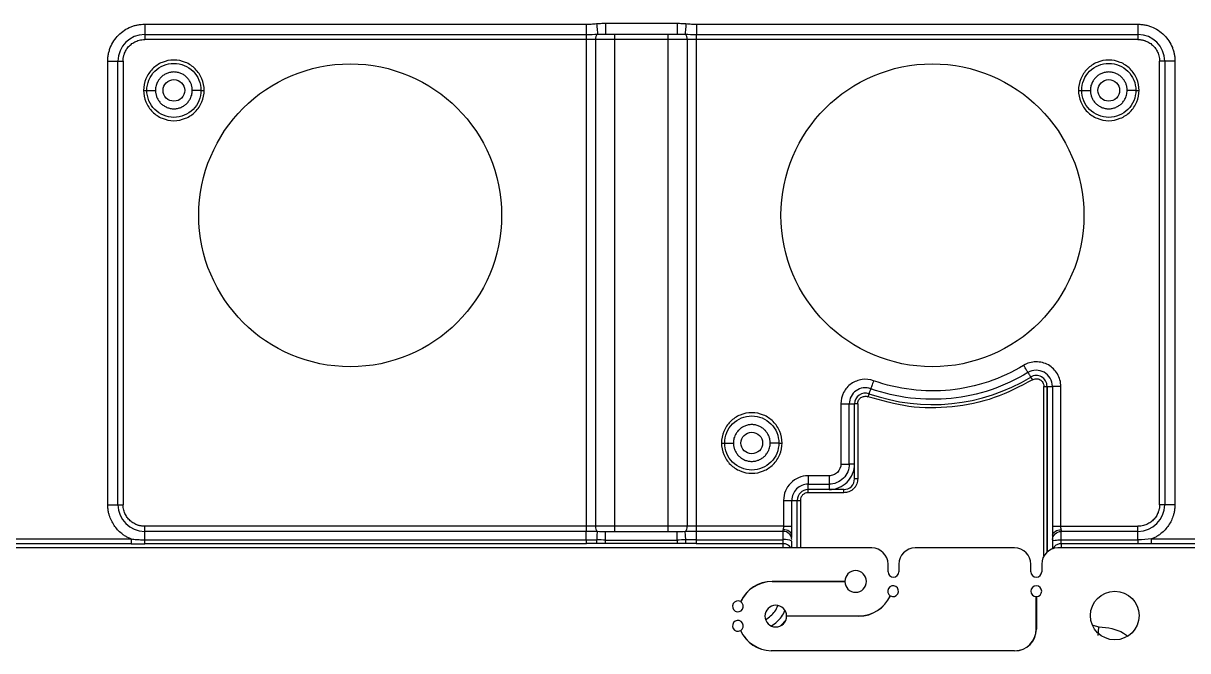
# Model space of a CAD drawing. Header units: millimetres. Extents: x -1 to 1576, y 30 to 633.
# Drawn here: x 464.4 to 572, y 270.8 to 328.8 of the extents above; entities that cross this region are included whole.
import ezdxf

# ---------------------------------------------------------------- set-up
doc = ezdxf.new("R2010")
doc.units = ezdxf.units.MM

msp = doc.modelspace()

# ---------------------------------------------------------------- linework, layer by layer
at = {"color": 7, "linetype": 'Continuous', "lineweight": 25}
for p, q in [((475.58, 328.75), (516.39, 328.75)), ((475.58, 328.75), (475.58, 327.33)), ((518.18, 328.83), (524.8, 328.83)), ((526.59, 328.75), (567.4, 328.75)), ((567.4, 328.75), (567.4, 327.33)), ((475.58, 327.8), (516.39, 327.8)), ((567.4, 327.33), (475.58, 327.33)), ((516.39, 327.8), (516.39, 281.86)), ((517.27, 282.33), (517.27, 327.33)), ((518.13, 327.83), (518.18, 327.84)), ((518.18, 327.83), (524.8, 327.83)), ((519.01, 327.83), (519.01, 281.83)), ((523.97, 281.83), (523.97, 327.83)), ((525.72, 327.33), (525.72, 282.33)), ((526.59, 327.8), (567.4, 327.8)), ((526.59, 281.86), (526.59, 327.8)), ((472.17, 284.33), (472.17, 325.33)), ((472.17, 325.33), (473.58, 325.33)), ((473.11, 284.33), (473.11, 325.33)), ((473.58, 325.33), (473.58, 284.33)), ((570.82, 325.33), (569.4, 325.33)), ((569.4, 284.33), (569.4, 325.33)), ((569.87, 325.33), (569.87, 284.33)), ((570.82, 325.33), (570.82, 284.33)), ((557.48, 296.13), (557.64, 295.87)), ((558.7, 295.27), (559, 295.27)), ((558.7, 279.59), (558.7, 295.27)), ((559, 295.27), (559, 279.95)), ((559, 279.95), (559, 295.27)), ((559.49, 295.27), (559.49, 282.33)), ((560.27, 282.33), (560.27, 295.27)), ((542.54, 294.6), (542.44, 294.31)), ((539.94, 293.65), (539.94, 288.09)), ((540.71, 288.09), (540.71, 293.65)), ((541.2, 288.09), (541.2, 293.65)), ((541.2, 286.73), (541.2, 293.65)), ((541.5, 293.65), (541.2, 293.65)), ((541.5, 293.65), (541.5, 286.73)), ((538.84, 287), (536.9, 287)), ((541.5, 286.73), (541.2, 286.73)), ((536.9, 286.22), (538.84, 286.22)), ((536.9, 285.43), (536.9, 285.73)), ((540.2, 285.73), (536.9, 285.73)), ((540.2, 285.43), (536.9, 285.43)), ((540.2, 285.43), (540.2, 285.73)), ((472.17, 284.33), (473.58, 284.33)), ((534.64, 284.73), (534.64, 282.33)), ((535.41, 282.33), (535.41, 284.73)), ((535.9, 280.33), (535.9, 284.73)), ((535.9, 284.73), (536.2, 284.73)), ((536.2, 284.73), (536.2, 280.33)), ((570.82, 284.33), (569.4, 284.33)), ((475.58, 281.09), (475.58, 282.33)), ((534.64, 282.33), (475.58, 282.33)), ((560.27, 282.33), (567.4, 282.33)), ((567.4, 281.09), (567.4, 282.33)), ((461.02, 281.16), (474.32, 281.16)), ((516.39, 281.86), (475.58, 281.86)), ((475.58, 281.09), (516.39, 281.09)), ((518.18, 281.83), (518.13, 281.83)), ((524.8, 281.83), (518.18, 281.83)), ((518.18, 281.06), (524.8, 281.06)), ((524.85, 281.83), (524.8, 281.83)), ((534.6, 281.86), (526.59, 281.86)), ((526.59, 281.09), (534.6, 281.09)), ((534.6, 280.33), (534.6, 282.01)), ((535.4, 281.29), (535.4, 281.5)), ((559.51, 281.6), (559.52, 281.6)), ((560.3, 282.01), (560.3, 281.86)), ((567.4, 281.86), (560.3, 281.86)), ((560.3, 281.09), (567.4, 281.09)), ((568.66, 281.16), (581.96, 281.16)), ((542.8, 280.33), (452.36, 280.33)), ((474.32, 280.72), (461.02, 280.72)), ((516.39, 280.72), (475.58, 280.72)), ((524.8, 280.73), (518.18, 280.73)), ((534.6, 280.72), (526.59, 280.72)), ((556, 280.33), (546.8, 280.33)), ((650.44, 280.33), (560, 280.33)), ((567.4, 280.72), (560.3, 280.72)), ((581.96, 280.72), (568.66, 280.72)), ((544.3, 278.13), (544.3, 278.83)), ((545.3, 278.83), (545.3, 278.13)), ((557.5, 278.13), (557.5, 278.83)), ((558.5, 278.83), (558.5, 278.13)), ((533.58, 277.24), (540.3, 277.24)), ((540.3, 277.23), (533.58, 277.23)), ((534.6, 277.23), (534.6, 277.24)), ((535.4, 277.23), (535.4, 277.24)), ((535.9, 277.23), (535.9, 277.24)), ((536.2, 277.24), (536.2, 277.23)), ((558, 272.83), (558, 275.83)), ((558.01, 275.83), (558.01, 272.83)), ((534.84, 273.66), (534.39, 273.15)), ((534.92, 274.04), (541.6, 274.04)), ((541.6, 274.03), (534.92, 274.03)), ((563.23, 273.18), (563.78, 273.04)), ((533.49, 270.84), (556, 270.84)), ((556, 270.83), (533.49, 270.83))]:
    msp.add_line(p, q, dxfattribs=at)
for centre, radius in [((494.58, 311.08), 14), ((548.4, 311.08), 14), ((565.26, 274.08), 2.25)]:
    msp.add_circle(centre, radius, dxfattribs=at)
at = {"color": 130}
for centre in [(478.28, 322.63), (564.7, 322.63), (531.7, 290.03)]:
    msp.add_circle(centre, 1, dxfattribs=at)
at = {"color": 7, "linetype": 'Continuous', "lineweight": 25}
for centre, radius, start, end in [((475.58, 325.33), 2.47, 90, 180), ((517.82, 327.41), 0.562, 132.435, 187.8232), ((525.16, 327.41), 0.562, 352.1767, 47.5651), ((567.4, 325.33), 2.47, 0, 90), ((548.4, 311.08), 17.5, 250.4192, 301.2706), ((558, 295.27), 1, 360, 121.2706), ((542.2, 293.65), 1, 70.4192, 180), ((540.2, 286.73), 1, 270, 0), ((536.9, 284.73), 1, 90, 180), ((475.58, 284.33), 2.47, 180, 270), ((567.4, 284.33), 2.47, 270, 360), ((517.82, 282.26), 0.562, 172.1767, 227.5651), ((525.16, 282.26), 0.562, 312.435, 7.8232), ((534.62, 281.08), 0.778, 1.7358, 91.6365), ((534.8, 279.8), 1.31, 62.3785, 98.557), ((534.62, 279.91), 0.811, 31.1156, 91.3816), ((542.8, 278.83), 1.5, 0, 90), ((546.8, 278.83), 1.5, 90, 180), ((556, 278.83), 1.5, 0, 90), ((560, 278.83), 1.5, 90, 180), ((541.3, 277.23), 1, 180.2864, 179.714), ((544.8, 278.13), 0.5, 180, 360), ((558, 278.13), 0.5, 180, 360), ((533.58, 274.03), 3.2, 90.0002, 155.3911), ((533.58, 274.03), 3.19, 90.0002, 155.4086), ((544.76, 276.33), 0.5, 240.4, 239.2487), ((558, 276.33), 0.5, 270.573, 269.427), ((541.6, 277.23), 3.2, 270.0002, 335.3842), ((541.6, 277.23), 3.19, 270.0002, 335.4017), ((530.42, 274.93), 0.5, 60.4208, 59.27), ((533.92, 274.03), 1, 0.2867, 359.7138), ((530.42, 273.13), 0.5, 300.7523, 299.6009), ((533.58, 274.03), 3.21, 204.6144, 268.4153), ((533.58, 274.03), 3.2, 204.597, 268.4128), ((556, 272.83), 2.01, 270, 0), ((556, 272.83), 2, 270, 360)]:
    msp.add_arc(centre, radius, start, end, dxfattribs=at)
for points, knots in [([(472.17, 325.33), (472.17, 325.39), (472.17, 325.52), (472.18, 325.7), (472.21, 325.88), (472.24, 326.06), (472.29, 326.24), (472.34, 326.42), (472.46, 326.75), (472.71, 327.22), (473.15, 327.76), (473.69, 328.21), (474.2, 328.47), (474.63, 328.62), (474.94, 328.69), (475.26, 328.74), (475.47, 328.74), (475.58, 328.75)], [0, 0, 0, 0, 0.034552, 0.068858, 0.103016, 0.137128, 0.171294, 0.205615, 0.240191, 0.37006, 0.500029, 0.629897, 0.759866, 0.820152, 0.879909, 0.939678, 1, 1, 1, 1]), ([(516.39, 328.75), (516.47, 328.75), (516.63, 328.75), (516.86, 328.76), (517.11, 328.79), (517.28, 328.8), (517.36, 328.81)], [0, 0, 0, 0, 0.2323707, 0.4852888, 0.7374116, 1, 1, 1, 1]), ([(516.39, 328.75), (516.39, 328.54), (516.39, 328.34), (516.39, 328), (516.39, 327.87), (516.39, 327.8)], [0, 0, 0, 0, 0.5, 0.5, 1, 1, 1, 1]), ([(517.36, 328.81), (517.42, 328.81), (517.54, 328.82), (517.73, 328.83), (517.95, 328.83), (518.1, 328.83), (518.18, 328.83)], [0, 0, 0, 0, 0.207871, 0.443757, 0.707773, 1, 1, 1, 1]), ([(517.36, 328.81), (517.38, 328.57), (517.4, 328.34), (517.43, 327.99), (517.44, 327.86), (517.44, 327.82)], [0, 0, 0, 0, 0.5, 0.5, 1, 1, 1, 1]), ([(518.18, 328.83), (518.18, 328.57), (518.18, 328.31), (518.18, 327.94), (518.18, 327.83), (518.18, 327.83)], [0, 0, 0, 0, 0.5, 0.5, 1, 1, 1, 1]), ([(524.8, 328.83), (524.95, 328.83), (525.23, 328.83), (525.5, 328.81), (525.62, 328.81)], [0, 0, 0, 0, 0.556213, 1, 1, 1, 1]), ([(524.8, 328.83), (524.8, 328.7), (524.8, 328.57), (524.8, 328.33), (524.8, 328.22), (524.8, 328.03), (524.8, 327.96), (524.8, 327.86), (524.8, 327.83), (524.8, 327.83)], [0, 0, 0, 0, 0.25, 0.25, 0.5, 0.5, 0.75, 0.75, 1, 1, 1, 1]), ([(525.62, 328.81), (525.6, 328.57), (525.58, 328.34), (525.55, 327.99), (525.54, 327.86), (525.54, 327.82)], [0, 0, 0, 0, 0.5, 0.5, 1, 1, 1, 1]), ([(525.62, 328.81), (525.7, 328.8), (525.87, 328.79), (526.12, 328.76), (526.36, 328.75), (526.51, 328.75), (526.59, 328.75)], [0, 0, 0, 0, 0.26275, 0.514851, 0.767475, 1, 1, 1, 1]), ([(526.59, 328.75), (526.59, 328.54), (526.59, 328.34), (526.59, 328), (526.59, 327.87), (526.59, 327.8)], [0, 0, 0, 0, 0.5, 0.5, 1, 1, 1, 1]), ([(567.4, 328.75), (567.46, 328.75), (567.59, 328.74), (567.77, 328.73), (567.95, 328.7), (568.13, 328.67), (568.31, 328.63), (568.48, 328.57), (568.82, 328.45), (569.29, 328.21), (569.83, 327.76), (570.28, 327.22), (570.54, 326.71), (570.69, 326.29), (570.76, 325.97), (570.81, 325.66), (570.81, 325.44), (570.82, 325.33)], [0, 0, 0, 0, 0.0345523, 0.0688579, 0.1030161, 0.1371278, 0.171294, 0.2056155, 0.2401915, 0.3700601, 0.5000288, 0.6298975, 0.7598662, 0.8201516, 0.8799088, 0.9396782, 1, 1, 1, 1]), ([(473.58, 325.33), (473.58, 325.38), (473.58, 325.46), (473.6, 325.58), (473.61, 325.71), (473.64, 325.83), (473.68, 325.95), (473.75, 326.16), (473.9, 326.44), (474.16, 326.76), (474.47, 327.02), (474.79, 327.18), (475.08, 327.28), (475.33, 327.32), (475.5, 327.33), (475.58, 327.33)], [0, 0, 0, 0, 0.040276, 0.080243, 0.120058, 0.159883, 0.199877, 0.240199, 0.370043, 0.500057, 0.629901, 0.759916, 0.840121, 0.919721, 1, 1, 1, 1]), ([(567.4, 327.33), (567.44, 327.33), (567.53, 327.33), (567.65, 327.32), (567.78, 327.3), (567.9, 327.27), (568.02, 327.24), (568.23, 327.16), (568.51, 327.02), (568.82, 326.76), (569.08, 326.44), (569.25, 326.12), (569.34, 325.83), (569.39, 325.58), (569.4, 325.42), (569.4, 325.33)], [0, 0, 0, 0, 0.040276, 0.080243, 0.120058, 0.159883, 0.199877, 0.240199, 0.370043, 0.500057, 0.629901, 0.759916, 0.840121, 0.919721, 1, 1, 1, 1]), ([(481.08, 322.63), (481.08, 323), (481.01, 323.37), (480.73, 324.04), (480.52, 324.35), (480, 324.87), (479.69, 325.08), (479.01, 325.36), (478.65, 325.43), (477.91, 325.43), (477.55, 325.36), (476.87, 325.08), (476.56, 324.87), (476.04, 324.35), (475.83, 324.04), (475.55, 323.37), (475.48, 323), (475.48, 322.63)], [0, 0, 0, 0, 0.125, 0.125, 0.25, 0.25, 0.375, 0.375, 0.5, 0.5, 0.625, 0.625, 0.75, 0.75, 0.875, 0.875, 1, 1, 1, 1]), ([(475.78, 322.63), (475.78, 322.96), (475.85, 323.29), (476.1, 323.89), (476.28, 324.17), (476.74, 324.63), (477.02, 324.82), (477.63, 325.07), (477.95, 325.13), (478.61, 325.13), (478.94, 325.07), (479.54, 324.82), (479.82, 324.63), (480.28, 324.17), (480.47, 323.89), (480.72, 323.29), (480.78, 322.96), (480.78, 322.63)], [0, 0, 0, 0, 0.125, 0.125, 0.25, 0.25, 0.375, 0.375, 0.5, 0.5, 0.625, 0.625, 0.75, 0.75, 0.875, 0.875, 1, 1, 1, 1]), ([(567.5, 322.63), (567.5, 323), (567.43, 323.37), (567.15, 324.04), (566.94, 324.35), (566.42, 324.87), (566.11, 325.08), (565.43, 325.36), (565.07, 325.43), (564.33, 325.43), (563.97, 325.36), (563.29, 325.08), (562.98, 324.87), (562.46, 324.35), (562.25, 324.04), (561.97, 323.37), (561.9, 323), (561.9, 322.63)], [0, 0, 0, 0, 0.125, 0.125, 0.25, 0.25, 0.375, 0.375, 0.5, 0.5, 0.625, 0.625, 0.75, 0.75, 0.875, 0.875, 1, 1, 1, 1]), ([(562.2, 322.63), (562.2, 322.96), (562.27, 323.29), (562.52, 323.89), (562.7, 324.17), (563.16, 324.63), (563.44, 324.82), (564.05, 325.07), (564.37, 325.13), (565.03, 325.13), (565.36, 325.07), (565.96, 324.82), (566.24, 324.63), (566.7, 324.17), (566.89, 323.89), (567.14, 323.29), (567.2, 322.96), (567.2, 322.63)], [0, 0, 0, 0, 0.125, 0.125, 0.25, 0.25, 0.375, 0.375, 0.5, 0.5, 0.625, 0.625, 0.75, 0.75, 0.875, 0.875, 1, 1, 1, 1]), ([(479.98, 322.63), (479.98, 322.68), (479.98, 322.77), (479.96, 322.9), (479.94, 323.03), (479.9, 323.16), (479.83, 323.35), (479.7, 323.58), (479.49, 323.84), (479.23, 324.06), (478.94, 324.21), (478.62, 324.31), (478.28, 324.34), (477.95, 324.31), (477.63, 324.21), (477.33, 324.06), (477.07, 323.84), (476.86, 323.58), (476.72, 323.32), (476.63, 323.07), (476.59, 322.86), (476.58, 322.71), (476.58, 322.63)], [0, 0, 0, 0, 0.025179, 0.050131, 0.075011, 0.099977, 0.125185, 0.187588, 0.250097, 0.312505, 0.375015, 0.437474, 0.500034, 0.562494, 0.62505, 0.68745, 0.749957, 0.812365, 0.874867, 0.916675, 0.958143, 1, 1, 1, 1]), ([(566.4, 322.63), (566.4, 322.68), (566.4, 322.77), (566.38, 322.9), (566.36, 323.03), (566.32, 323.16), (566.25, 323.35), (566.12, 323.58), (565.91, 323.84), (565.65, 324.06), (565.36, 324.21), (565.04, 324.31), (564.7, 324.34), (564.37, 324.31), (564.05, 324.21), (563.75, 324.06), (563.49, 323.84), (563.28, 323.58), (563.14, 323.32), (563.05, 323.07), (563.01, 322.86), (563, 322.71), (563, 322.63)], [0, 0, 0, 0, 0.0251787, 0.0501305, 0.0750111, 0.0999776, 0.1251857, 0.1875872, 0.2500924, 0.3125007, 0.3750105, 0.4374744, 0.5000396, 0.5625052, 0.6250657, 0.6874643, 0.7499709, 0.8123744, 0.8748727, 0.9166785, 0.958145, 1, 1, 1, 1]), ([(475.48, 322.63), (475.56, 322.63), (475.64, 322.63), (475.75, 322.63), (475.78, 322.63), (475.78, 322.63)], [0, 0, 0, 0, 0.5, 0.5, 1, 1, 1, 1]), ([(475.48, 322.63), (475.48, 322.27), (475.55, 321.9), (475.83, 321.22), (476.04, 320.91), (476.56, 320.39), (476.87, 320.19), (477.55, 319.91), (477.91, 319.83), (478.65, 319.83), (479.01, 319.91), (479.69, 320.19), (480, 320.39), (480.52, 320.91), (480.73, 321.22), (481.01, 321.9), (481.08, 322.27), (481.08, 322.63)], [0, 0, 0, 0, 0.125, 0.125, 0.25, 0.25, 0.375, 0.375, 0.5, 0.5, 0.625, 0.625, 0.75, 0.75, 0.875, 0.875, 1, 1, 1, 1]), ([(480.78, 322.63), (480.78, 322.31), (480.72, 321.98), (480.47, 321.37), (480.28, 321.1), (479.82, 320.63), (479.54, 320.45), (478.94, 320.2), (478.61, 320.13), (477.95, 320.13), (477.63, 320.2), (477.02, 320.45), (476.74, 320.63), (476.28, 321.1), (476.1, 321.37), (475.85, 321.98), (475.78, 322.31), (475.78, 322.63)], [0, 0, 0, 0, 0.125, 0.125, 0.25, 0.25, 0.375, 0.375, 0.5, 0.5, 0.625, 0.625, 0.75, 0.75, 0.875, 0.875, 1, 1, 1, 1]), ([(475.78, 322.63), (475.78, 322.63), (475.87, 322.63), (476.16, 322.63), (476.37, 322.63), (476.58, 322.63)], [0, 0, 0, 0, 0.5, 0.5, 1, 1, 1, 1]), ([(476.58, 322.63), (476.58, 322.59), (476.58, 322.5), (476.6, 322.37), (476.63, 322.24), (476.66, 322.11), (476.73, 321.92), (476.86, 321.68), (477.07, 321.42), (477.33, 321.21), (477.63, 321.05), (477.95, 320.95), (478.28, 320.92), (478.61, 320.95), (478.94, 321.05), (479.23, 321.21), (479.49, 321.42), (479.7, 321.68), (479.84, 321.95), (479.93, 322.19), (479.97, 322.41), (479.98, 322.56), (479.98, 322.63)], [0, 0, 0, 0, 0.025112, 0.050025, 0.074894, 0.099876, 0.125125, 0.187521, 0.250086, 0.312492, 0.374998, 0.437458, 0.500018, 0.562478, 0.625038, 0.687445, 0.749955, 0.812363, 0.874867, 0.916676, 0.958144, 1, 1, 1, 1]), ([(480.78, 322.63), (480.78, 322.63), (480.69, 322.63), (480.4, 322.63), (480.19, 322.63), (479.98, 322.63)], [0, 0, 0, 0, 0.5, 0.5, 1, 1, 1, 1]), ([(480.78, 322.63), (480.78, 322.63), (480.81, 322.63), (480.92, 322.63), (481, 322.63), (481.08, 322.63)], [0, 0, 0, 0, 0.5, 0.5, 1, 1, 1, 1]), ([(561.9, 322.63), (561.98, 322.63), (562.06, 322.63), (562.17, 322.63), (562.2, 322.63), (562.2, 322.63)], [0, 0, 0, 0, 0.5, 0.5, 1, 1, 1, 1]), ([(561.9, 322.63), (561.9, 322.27), (561.97, 321.9), (562.25, 321.22), (562.46, 320.91), (562.98, 320.39), (563.29, 320.19), (563.97, 319.91), (564.33, 319.83), (565.07, 319.83), (565.43, 319.91), (566.11, 320.19), (566.42, 320.39), (566.94, 320.91), (567.15, 321.22), (567.43, 321.9), (567.5, 322.27), (567.5, 322.63)], [0, 0, 0, 0, 0.125, 0.125, 0.25, 0.25, 0.375, 0.375, 0.5, 0.5, 0.625, 0.625, 0.75, 0.75, 0.875, 0.875, 1, 1, 1, 1]), ([(567.2, 322.63), (567.2, 322.31), (567.14, 321.98), (566.89, 321.37), (566.7, 321.1), (566.24, 320.63), (565.96, 320.45), (565.36, 320.2), (565.03, 320.13), (564.37, 320.13), (564.05, 320.2), (563.44, 320.45), (563.16, 320.63), (562.7, 321.1), (562.52, 321.37), (562.27, 321.98), (562.2, 322.31), (562.2, 322.63)], [0, 0, 0, 0, 0.125, 0.125, 0.25, 0.25, 0.375, 0.375, 0.5, 0.5, 0.625, 0.625, 0.75, 0.75, 0.875, 0.875, 1, 1, 1, 1]), ([(562.2, 322.63), (562.2, 322.63), (562.29, 322.63), (562.58, 322.63), (562.79, 322.63), (563, 322.63)], [0, 0, 0, 0, 0.5, 0.5, 1, 1, 1, 1]), ([(563, 322.63), (563, 322.59), (563, 322.5), (563.02, 322.37), (563.05, 322.24), (563.08, 322.11), (563.15, 321.92), (563.28, 321.68), (563.49, 321.42), (563.75, 321.21), (564.05, 321.05), (564.37, 320.95), (564.7, 320.92), (565.03, 320.95), (565.36, 321.05), (565.65, 321.21), (565.91, 321.42), (566.12, 321.68), (566.26, 321.95), (566.35, 322.19), (566.39, 322.41), (566.4, 322.56), (566.4, 322.63)], [0, 0, 0, 0, 0.025108, 0.050018, 0.074887, 0.09987, 0.125122, 0.187514, 0.250079, 0.312484, 0.374988, 0.437452, 0.500017, 0.562482, 0.625047, 0.687453, 0.749962, 0.812367, 0.874868, 0.916676, 0.958145, 1, 1, 1, 1]), ([(567.2, 322.63), (567.2, 322.63), (567.11, 322.63), (566.82, 322.63), (566.61, 322.63), (566.4, 322.63)], [0, 0, 0, 0, 0.5, 0.5, 1, 1, 1, 1]), ([(567.2, 322.63), (567.2, 322.63), (567.23, 322.63), (567.34, 322.63), (567.42, 322.63), (567.5, 322.63)], [0, 0, 0, 0, 0.5, 0.5, 1, 1, 1, 1]), ([(556.83, 297.21), (555.8, 296.58), (554.71, 296.07), (552.43, 295.31), (551.25, 295.05), (548.86, 294.81), (547.65, 294.82), (545.27, 295.11), (544.09, 295.38), (542.96, 295.79)], [0, 0, 0, 0, 0.25, 0.25, 0.5, 0.5, 0.75, 0.75, 1, 1, 1, 1]), ([(560.27, 295.27), (560.27, 295.67), (560.16, 296.07), (559.76, 296.76), (559.46, 297.05), (558.77, 297.44), (558.37, 297.54), (557.57, 297.53), (557.17, 297.41), (556.83, 297.21)], [0, 0, 0, 0, 0.25, 0.25, 0.5, 0.5, 0.75, 0.75, 1, 1, 1, 1]), ([(557.23, 296.54), (557.21, 296.58), (557.16, 296.66), (557.01, 296.9), (556.92, 297.05), (556.83, 297.21)], [0, 0, 0, 0, 0.5, 0.5, 1, 1, 1, 1]), ([(557.23, 296.54), (556.16, 295.89), (555.01, 295.35), (552.62, 294.55), (551.39, 294.29), (548.88, 294.03), (547.62, 294.04), (545.12, 294.34), (543.88, 294.63), (542.7, 295.05)], [0, 0, 0, 0, 0.25, 0.25, 0.5, 0.5, 0.75, 0.75, 1, 1, 1, 1]), ([(559.49, 295.27), (559.49, 295.53), (559.42, 295.8), (559.15, 296.25), (558.96, 296.44), (558.5, 296.69), (558.24, 296.76), (557.72, 296.75), (557.46, 296.68), (557.23, 296.54)], [0, 0, 0, 0, 0.25, 0.25, 0.5, 0.5, 0.75, 0.75, 1, 1, 1, 1]), ([(557.23, 296.54), (557.25, 296.52), (557.28, 296.47), (557.37, 296.32), (557.43, 296.22), (557.48, 296.13)], [0, 0, 0, 0, 0.5, 0.5, 1, 1, 1, 1]), ([(542.96, 295.79), (542.62, 295.91), (542.25, 295.95), (541.54, 295.85), (541.19, 295.71), (540.6, 295.3), (540.36, 295.02), (540.02, 294.38), (539.94, 294.01), (539.94, 293.65)], [0, 0, 0, 0, 0.25, 0.25, 0.5, 0.5, 0.75, 0.75, 1, 1, 1, 1]), ([(542.7, 295.05), (542.48, 295.13), (542.23, 295.16), (541.76, 295.09), (541.54, 295), (541.15, 294.73), (540.99, 294.55), (540.77, 294.13), (540.71, 293.89), (540.71, 293.65)], [0, 0, 0, 0, 0.25, 0.25, 0.5, 0.5, 0.75, 0.75, 1, 1, 1, 1]), ([(557.64, 295.87), (556.49, 295.26), (554.15, 294.04), (550.23, 293.25), (546.23, 293.23), (543.69, 293.95), (542.44, 294.31)], [0, 0, 0, 0, 0.246898, 0.5, 0.753102, 1, 1, 1, 1]), ([(542.7, 295.05), (542.69, 295.03), (542.67, 294.97), (542.61, 294.8), (542.57, 294.7), (542.54, 294.6)], [0, 0, 0, 0, 0.5, 0.5, 1, 1, 1, 1]), ([(542.96, 295.79), (542.9, 295.62), (542.84, 295.45), (542.75, 295.19), (542.71, 295.09), (542.7, 295.05)], [0, 0, 0, 0, 0.5, 0.5, 1, 1, 1, 1]), ([(557.64, 295.87), (557.7, 295.9), (557.81, 295.95), (557.99, 295.98), (558.18, 295.96), (558.35, 295.89), (558.5, 295.78), (558.61, 295.63), (558.69, 295.46), (558.7, 295.33), (558.7, 295.27)], [0, 0, 0, 0, 0.125092, 0.250007, 0.375185, 0.500007, 0.625185, 0.750006, 0.875092, 1, 1, 1, 1]), ([(559, 295.27), (559.12, 295.27), (559.23, 295.27), (559.4, 295.27), (559.46, 295.27), (559.49, 295.27)], [0, 0, 0, 0, 0.5, 0.5, 1, 1, 1, 1]), ([(560.27, 295.27), (560.09, 295.27), (559.91, 295.27), (559.63, 295.27), (559.53, 295.27), (559.49, 295.27)], [0, 0, 0, 0, 0.5, 0.5, 1, 1, 1, 1]), ([(541.5, 293.65), (541.5, 293.71), (541.51, 293.82), (541.57, 293.98), (541.67, 294.12), (541.79, 294.23), (541.94, 294.31), (542.1, 294.35), (542.27, 294.36), (542.38, 294.33), (542.44, 294.31)], [0, 0, 0, 0, 0.125102, 0.250006, 0.375207, 0.500006, 0.625207, 0.750006, 0.875102, 1, 1, 1, 1]), ([(534.5, 290.03), (534.5, 290.4), (534.43, 290.77), (534.15, 291.44), (533.94, 291.75), (533.42, 292.27), (533.11, 292.48), (532.43, 292.76), (532.07, 292.83), (531.33, 292.83), (530.97, 292.76), (530.29, 292.48), (529.98, 292.27), (529.46, 291.75), (529.25, 291.44), (528.97, 290.77), (528.9, 290.4), (528.9, 290.03)], [0, 0, 0, 0, 0.125, 0.125, 0.25, 0.25, 0.375, 0.375, 0.5, 0.5, 0.625, 0.625, 0.75, 0.75, 0.875, 0.875, 1, 1, 1, 1]), ([(539.94, 293.65), (540.11, 293.65), (540.29, 293.65), (540.57, 293.65), (540.67, 293.65), (540.71, 293.65)], [0, 0, 0, 0, 0.5, 0.5, 1, 1, 1, 1]), ([(540.71, 293.65), (540.74, 293.65), (540.8, 293.65), (540.98, 293.65), (541.09, 293.65), (541.2, 293.65)], [0, 0, 0, 0, 0.5, 0.5, 1, 1, 1, 1]), ([(529.2, 290.03), (529.2, 290.36), (529.27, 290.69), (529.52, 291.29), (529.7, 291.57), (530.16, 292.03), (530.44, 292.22), (531.05, 292.47), (531.37, 292.53), (532.03, 292.53), (532.36, 292.47), (532.96, 292.22), (533.24, 292.03), (533.7, 291.57), (533.89, 291.29), (534.14, 290.69), (534.2, 290.36), (534.2, 290.03)], [0, 0, 0, 0, 0.125, 0.125, 0.25, 0.25, 0.375, 0.375, 0.5, 0.5, 0.625, 0.625, 0.75, 0.75, 0.875, 0.875, 1, 1, 1, 1]), ([(533.4, 290.03), (533.4, 290.08), (533.4, 290.17), (533.38, 290.3), (533.36, 290.43), (533.32, 290.56), (533.25, 290.75), (533.12, 290.98), (532.91, 291.24), (532.65, 291.46), (532.36, 291.61), (532.04, 291.71), (531.7, 291.74), (531.37, 291.71), (531.05, 291.61), (530.75, 291.46), (530.49, 291.24), (530.28, 290.98), (530.14, 290.72), (530.05, 290.47), (530.01, 290.26), (530, 290.11), (530, 290.03)], [0, 0, 0, 0, 0.025179, 0.05013, 0.075011, 0.099978, 0.125186, 0.187587, 0.250092, 0.312501, 0.37501, 0.437474, 0.50004, 0.562505, 0.625066, 0.687464, 0.749971, 0.812374, 0.874873, 0.916678, 0.958145, 1, 1, 1, 1]), ([(528.9, 290.03), (528.9, 289.67), (528.97, 289.3), (529.25, 288.62), (529.46, 288.31), (529.98, 287.79), (530.29, 287.59), (530.97, 287.31), (531.33, 287.23), (532.07, 287.23), (532.43, 287.31), (533.11, 287.59), (533.42, 287.79), (533.94, 288.31), (534.15, 288.62), (534.43, 289.3), (534.5, 289.67), (534.5, 290.03)], [0, 0, 0, 0, 0.125, 0.125, 0.25, 0.25, 0.375, 0.375, 0.5, 0.5, 0.625, 0.625, 0.75, 0.75, 0.875, 0.875, 1, 1, 1, 1]), ([(528.9, 290.03), (528.98, 290.03), (529.06, 290.03), (529.17, 290.03), (529.2, 290.03), (529.2, 290.03)], [0, 0, 0, 0, 0.5, 0.5, 1, 1, 1, 1]), ([(534.2, 290.03), (534.2, 289.71), (534.14, 289.38), (533.89, 288.77), (533.7, 288.5), (533.24, 288.03), (532.96, 287.85), (532.36, 287.6), (532.03, 287.53), (531.37, 287.53), (531.05, 287.6), (530.44, 287.85), (530.16, 288.03), (529.7, 288.5), (529.52, 288.77), (529.27, 289.38), (529.2, 289.71), (529.2, 290.03)], [0, 0, 0, 0, 0.125, 0.125, 0.25, 0.25, 0.375, 0.375, 0.5, 0.5, 0.625, 0.625, 0.75, 0.75, 0.875, 0.875, 1, 1, 1, 1]), ([(529.2, 290.03), (529.2, 290.03), (529.29, 290.03), (529.58, 290.03), (529.79, 290.03), (530, 290.03)], [0, 0, 0, 0, 0.5, 0.5, 1, 1, 1, 1]), ([(530, 290.03), (530, 289.99), (530, 289.9), (530.02, 289.77), (530.05, 289.64), (530.08, 289.51), (530.15, 289.32), (530.28, 289.08), (530.49, 288.82), (530.75, 288.61), (531.05, 288.45), (531.37, 288.35), (531.7, 288.32), (532.03, 288.35), (532.36, 288.45), (532.65, 288.61), (532.91, 288.82), (533.12, 289.08), (533.26, 289.35), (533.35, 289.59), (533.39, 289.81), (533.4, 289.96), (533.4, 290.03)], [0, 0, 0, 0, 0.025108, 0.050018, 0.074887, 0.09987, 0.125122, 0.187514, 0.250079, 0.312484, 0.374988, 0.437452, 0.500017, 0.562482, 0.625047, 0.687453, 0.749962, 0.812367, 0.874868, 0.916676, 0.958145, 1, 1, 1, 1]), ([(534.2, 290.03), (534.2, 290.03), (534.11, 290.03), (533.82, 290.03), (533.61, 290.03), (533.4, 290.03)], [0, 0, 0, 0, 0.5, 0.5, 1, 1, 1, 1]), ([(534.2, 290.03), (534.2, 290.03), (534.11, 290.03), (533.82, 290.03), (533.61, 290.03), (533.4, 290.03)], [0, 0, 0, 0, 0.5, 0.5, 1, 1, 1, 1]), ([(534.2, 290.03), (534.2, 290.03), (534.23, 290.03), (534.34, 290.03), (534.42, 290.03), (534.5, 290.03)], [0, 0, 0, 0, 0.5, 0.5, 1, 1, 1, 1]), ([(539.94, 288.09), (539.94, 287.81), (539.82, 287.52), (539.51, 287.22), (539.39, 287.14), (539.13, 287.03), (538.98, 287), (538.84, 287)], [0, 0, 0, 0, 0.5, 0.5, 0.75, 0.75, 1, 1, 1, 1]), ([(540.71, 288.09), (540.71, 287.85), (540.67, 287.6), (540.48, 287.15), (540.34, 286.94), (539.99, 286.6), (539.78, 286.46), (539.33, 286.27), (539.09, 286.22), (538.84, 286.22)], [0, 0, 0, 0, 0.25, 0.25, 0.5, 0.5, 0.75, 0.75, 1, 1, 1, 1]), ([(538.84, 285.73), (539.15, 285.73), (539.46, 285.79), (540.03, 286.03), (540.29, 286.21), (540.73, 286.64), (540.9, 286.9), (541.14, 287.48), (541.2, 287.79), (541.2, 288.09)], [0, 0, 0, 0, 0.25, 0.25, 0.5, 0.5, 0.75, 0.75, 1, 1, 1, 1]), ([(539.94, 288.09), (540.11, 288.09), (540.29, 288.09), (540.57, 288.09), (540.67, 288.09), (540.71, 288.09)], [0, 0, 0, 0, 0.5, 0.5, 1, 1, 1, 1]), ([(541.2, 288.09), (541.09, 288.09), (540.98, 288.09), (540.8, 288.09), (540.74, 288.09), (540.71, 288.09)], [0, 0, 0, 0, 0.5, 0.5, 1, 1, 1, 1]), ([(536.9, 287), (536.6, 287), (536.31, 286.94), (535.76, 286.71), (535.51, 286.54), (535.09, 286.12), (534.92, 285.87), (534.7, 285.33), (534.64, 285.03), (534.64, 284.73)], [0, 0, 0, 0, 0.25, 0.25, 0.5, 0.5, 0.75, 0.75, 1, 1, 1, 1]), ([(536.9, 287), (536.9, 286.82), (536.9, 286.64), (536.9, 286.36), (536.9, 286.26), (536.9, 286.22)], [0, 0, 0, 0, 0.5, 0.5, 1, 1, 1, 1]), ([(538.84, 287), (538.84, 286.82), (538.84, 286.64), (538.84, 286.36), (538.84, 286.26), (538.84, 286.22)], [0, 0, 0, 0, 0.5, 0.5, 1, 1, 1, 1]), ([(541.5, 286.73), (541.48, 286.57), (541.46, 286.32), (541.29, 286.01), (541.13, 285.81), (540.92, 285.64), (540.62, 285.48), (540.36, 285.45), (540.2, 285.43)], [0, 0, 0, 0, 0.239443, 0.36959, 0.5, 0.630147, 0.760557, 1, 1, 1, 1]), ([(536.9, 286.22), (536.71, 286.22), (536.51, 286.18), (536.15, 286.03), (535.99, 285.92), (535.71, 285.65), (535.6, 285.48), (535.45, 285.12), (535.41, 284.93), (535.41, 284.73)], [0, 0, 0, 0, 0.25, 0.25, 0.5, 0.5, 0.75, 0.75, 1, 1, 1, 1]), ([(536.9, 285.43), (536.81, 285.42), (536.68, 285.41), (536.51, 285.32), (536.4, 285.23), (536.31, 285.12), (536.22, 284.96), (536.21, 284.82), (536.2, 284.73)], [0, 0, 0, 0, 0.239443, 0.369477, 0.5, 0.630034, 0.760557, 1, 1, 1, 1]), ([(536.9, 285.73), (536.9, 285.84), (536.9, 285.96), (536.9, 286.13), (536.9, 286.19), (536.9, 286.22)], [0, 0, 0, 0, 0.5, 0.5, 1, 1, 1, 1]), ([(538.84, 286.22), (538.84, 286.19), (538.84, 286.13), (538.84, 285.96), (538.84, 285.84), (538.84, 285.73)], [0, 0, 0, 0, 0.5, 0.5, 1, 1, 1, 1]), ([(474.32, 281.16), (474.27, 281.18), (474.17, 281.22), (474.02, 281.3), (473.87, 281.37), (473.73, 281.46), (473.59, 281.55), (473.37, 281.73), (473.07, 282), (472.75, 282.41), (472.49, 282.86), (472.32, 283.29), (472.23, 283.67), (472.18, 284), (472.17, 284.22), (472.17, 284.33)], [0, 0, 0, 0, 0.040883, 0.08158, 0.122187, 0.162802, 0.203521, 0.244441, 0.372171, 0.500035, 0.627766, 0.75563, 0.837187, 0.918385, 1, 1, 1, 1]), ([(475.58, 282.33), (475.54, 282.33), (475.45, 282.34), (475.33, 282.35), (475.21, 282.37), (475.08, 282.39), (474.96, 282.43), (474.76, 282.5), (474.47, 282.65), (474.16, 282.91), (473.9, 283.23), (473.73, 283.55), (473.64, 283.83), (473.59, 284.08), (473.58, 284.25), (473.58, 284.33)], [0, 0, 0, 0, 0.0402761, 0.0802426, 0.1200582, 0.159883, 0.1998773, 0.2401994, 0.3700431, 0.5000574, 0.6299012, 0.7599156, 0.8401208, 0.919721, 1, 1, 1, 1]), ([(534.64, 284.73), (534.81, 284.73), (534.99, 284.73), (535.27, 284.73), (535.37, 284.73), (535.41, 284.73)], [0, 0, 0, 0, 0.5, 0.5, 1, 1, 1, 1]), ([(535.41, 284.73), (535.44, 284.73), (535.5, 284.73), (535.68, 284.73), (535.79, 284.73), (535.9, 284.73)], [0, 0, 0, 0, 0.5, 0.5, 1, 1, 1, 1]), ([(569.4, 284.33), (569.4, 284.29), (569.4, 284.21), (569.39, 284.08), (569.37, 283.96), (569.34, 283.84), (569.3, 283.72), (569.23, 283.51), (569.09, 283.23), (568.82, 282.91), (568.51, 282.65), (568.19, 282.48), (567.9, 282.39), (567.65, 282.34), (567.49, 282.34), (567.4, 282.33)], [0, 0, 0, 0, 0.0402761, 0.0802426, 0.1200582, 0.159883, 0.1998773, 0.2401994, 0.3700431, 0.5000574, 0.6299012, 0.7599156, 0.8401208, 0.919721, 1, 1, 1, 1]), ([(570.82, 284.33), (570.81, 284.28), (570.81, 284.17), (570.8, 284), (570.78, 283.84), (570.75, 283.67), (570.72, 283.51), (570.64, 283.24), (570.5, 282.86), (570.24, 282.41), (569.91, 282), (569.57, 281.69), (569.25, 281.46), (568.97, 281.29), (568.76, 281.2), (568.66, 281.16)], [0, 0, 0, 0, 0.040883, 0.08158, 0.122187, 0.162802, 0.203521, 0.244441, 0.372171, 0.500035, 0.627766, 0.75563, 0.837187, 0.918385, 1, 1, 1, 1]), ([(534.64, 282.33), (534.64, 282.32), (534.63, 282.28), (534.63, 282.23), (534.62, 282.17), (534.61, 282.12), (534.61, 282.08), (534.6, 282.05), (534.6, 282.03), (534.6, 282.01)], [0, 0, 0, 0, 0.142912, 0.301944, 0.477495, 0.654686, 0.730685, 0.874638, 1, 1, 1, 1]), ([(534.64, 282.33), (534.81, 282.33), (534.99, 282.33), (535.27, 282.33), (535.37, 282.33), (535.41, 282.33)], [0, 0, 0, 0, 0.5, 0.5, 1, 1, 1, 1]), ([(535.4, 281.5), (535.4, 281.63), (535.41, 281.77), (535.41, 282.05), (535.41, 282.19), (535.41, 282.33)], [0, 0, 0, 0, 0.5, 0.5, 1, 1, 1, 1]), ([(559.49, 282.33), (559.53, 282.33), (559.63, 282.33), (559.91, 282.33), (560.09, 282.33), (560.27, 282.33)], [0, 0, 0, 0, 0.5, 0.5, 1, 1, 1, 1]), ([(559.49, 282.33), (559.49, 282.19), (559.49, 282.05), (559.5, 281.77), (559.5, 281.63), (559.5, 281.5)], [0, 0, 0, 0, 0.5, 0.5, 1, 1, 1, 1]), ([(560.3, 282.01), (560.3, 282.03), (560.3, 282.05), (560.3, 282.08), (560.29, 282.12), (560.28, 282.18), (560.27, 282.25), (560.27, 282.31), (560.27, 282.33)], [0, 0, 0, 0, 0.125416, 0.269441, 0.345477, 0.522696, 0.779662, 1, 1, 1, 1]), ([(474.32, 281.16), (474.32, 281.07), (474.32, 280.98), (474.32, 280.82), (474.32, 280.76), (474.32, 280.72)], [0, 0, 0, 0, 0.5, 0.5, 1, 1, 1, 1]), ([(474.32, 281.16), (474.41, 281.15), (474.58, 281.13), (474.83, 281.11), (475.08, 281.1), (475.33, 281.09), (475.5, 281.09), (475.58, 281.09)], [0, 0, 0, 0, 0.206312, 0.4081642, 0.6068367, 0.8036604, 1, 1, 1, 1]), ([(516.39, 281.09), (516.39, 281.26), (516.39, 281.43), (516.39, 281.7), (516.39, 281.8), (516.39, 281.86)], [0, 0, 0, 0, 0.5, 0.5, 1, 1, 1, 1]), ([(516.39, 281.09), (516.47, 281.09), (516.63, 281.09), (516.91, 281.08), (517.16, 281.08), (517.33, 281.07), (517.38, 281.07)], [0, 0, 0, 0, 0.227703, 0.492892, 0.834607, 1, 1, 1, 1]), ([(517.38, 281.07), (517.4, 281.26), (517.41, 281.44), (517.43, 281.72), (517.44, 281.81), (517.44, 281.84)], [0, 0, 0, 0, 0.5, 0.5, 1, 1, 1, 1]), ([(518.18, 281.06), (518.18, 281.28), (518.18, 281.48), (518.18, 281.76), (518.18, 281.83), (518.18, 281.83)], [0, 0, 0, 0, 0.5, 0.5, 1, 1, 1, 1]), ([(524.8, 281.06), (524.8, 281.28), (524.8, 281.48), (524.8, 281.76), (524.8, 281.83), (524.8, 281.83)], [0, 0, 0, 0, 0.5, 0.5, 1, 1, 1, 1]), ([(525.6, 281.07), (525.59, 281.26), (525.57, 281.44), (525.55, 281.72), (525.54, 281.81), (525.54, 281.84)], [0, 0, 0, 0, 0.5, 0.5, 1, 1, 1, 1]), ([(526.59, 281.09), (526.59, 281.26), (526.59, 281.43), (526.59, 281.7), (526.59, 281.8), (526.59, 281.86)], [0, 0, 0, 0, 0.5, 0.5, 1, 1, 1, 1]), ([(535.4, 281.5), (535.4, 281.64), (535.32, 281.77), (535.02, 281.96), (534.81, 282.01), (534.6, 282.01)], [0, 0, 0, 0, 0.5, 0.5, 1, 1, 1, 1]), ([(535.4, 280.33), (535.4, 280.35), (535.4, 280.45), (535.4, 280.66), (535.4, 280.85), (535.4, 280.95)], [0, 0, 0, 0, 0.130714, 0.565167, 1, 1, 1, 1]), ([(559.5, 281.5), (559.5, 281.64), (559.59, 281.77), (559.89, 281.96), (560.09, 282.01), (560.3, 282.01)], [0, 0, 0, 0, 0.5, 0.5, 1, 1, 1, 1]), ([(559.5, 281.11), (559.5, 281.3), (559.59, 281.5), (559.89, 281.78), (560.09, 281.86), (560.3, 281.86)], [0, 0, 0, 0, 0.5, 0.5, 1, 1, 1, 1]), ([(559.5, 280.95), (559.5, 280.99), (559.59, 281.02), (559.89, 281.07), (560.09, 281.09), (560.3, 281.09)], [0, 0, 0, 0, 0.5, 0.5, 1, 1, 1, 1]), ([(559.5, 280.95), (559.5, 280.85), (559.5, 280.66), (559.5, 280.41), (559.5, 280.29), (559.5, 280.23)], [0, 0, 0, 0, 0.3625982, 0.7255295, 1, 1, 1, 1]), ([(560.3, 281.09), (560.3, 281.26), (560.3, 281.43), (560.3, 281.7), (560.3, 281.8), (560.3, 281.86)], [0, 0, 0, 0, 0.5, 0.5, 1, 1, 1, 1]), ([(568.66, 280.72), (568.66, 280.76), (568.66, 280.82), (568.66, 280.98), (568.66, 281.07), (568.66, 281.16)], [0, 0, 0, 0, 0.5, 0.5, 1, 1, 1, 1]), ([(517.39, 280.73), (517.2, 280.73), (516.86, 280.73), (516.53, 280.73), (516.39, 280.72)], [0, 0, 0, 0, 0.580575, 1, 1, 1, 1]), ([(518.18, 280.73), (518.03, 280.73), (517.77, 280.73), (517.51, 280.73), (517.39, 280.73)], [0, 0, 0, 0, 0.548125, 1, 1, 1, 1]), ([(525.59, 280.73), (525.47, 280.73), (525.21, 280.73), (524.95, 280.73), (524.8, 280.73)], [0, 0, 0, 0, 0.452244, 1, 1, 1, 1]), ([(526.59, 280.72), (526.45, 280.73), (526.12, 280.73), (525.79, 280.73), (525.59, 280.73)], [0, 0, 0, 0, 0.420474, 1, 1, 1, 1]), ([(560.3, 280.72), (560.19, 280.71), (559.95, 280.68), (559.7, 280.49), (559.57, 280.33), (559.55, 280.25), (559.55, 280.24)], [0, 0, 0, 0, 0.353782, 0.707607, 0.986447, 1, 1, 1, 1]), ([(560.3, 280.72), (560.3, 280.68), (560.3, 280.58), (560.3, 280.43), (560.3, 280.34), (560.3, 280.33)], [0, 0, 0, 0, 0.47792, 0.95584, 1, 1, 1, 1]), ([(568.66, 280.72), (568.58, 280.72), (568.36, 280.72), (568.04, 280.72), (567.7, 280.72), (567.49, 280.72), (567.4, 280.72)], [0, 0, 0, 0, 0.200515, 0.50786, 0.778848, 1, 1, 1, 1]), ([(532.98, 273.69), (533.3, 273.92), (533.78, 274.28), (534.03, 274.81), (534.11, 275)], [0, 0, 0, 0, 0.655472, 1, 1, 1, 1]), ([(533.53, 273.12), (533.88, 273.38), (534.4, 273.76), (534.67, 274.34), (534.76, 274.54)], [0, 0, 0, 0, 0.665396, 1, 1, 1, 1]), ([(563.73, 272.24), (563.73, 272.24), (563.74, 272.33), (563.76, 272.62), (563.77, 272.83), (563.78, 273.04)], [0, 0, 0, 0, 0.5, 0.5, 1, 1, 1, 1]), ([(563.78, 273.04), (564.6, 272.96), (565.56, 272.86), (566.3, 272.29), (566.42, 272.21)], [0, 0, 0, 0, 0.8481052, 1, 1, 1, 1])]:
    msp.add_open_spline(points, degree=3, knots=knots, dxfattribs=at)
for points in [[(516.39, 327.8), (516.76, 327.8), (517.12, 327.81), (517.44, 327.82)], [(517.44, 327.82), (517.68, 327.83), (517.92, 327.83), (518.18, 327.83)], [(524.8, 327.83), (525.06, 327.83), (525.3, 327.83), (525.54, 327.82)], [(525.54, 327.82), (525.86, 327.81), (526.23, 327.8), (526.59, 327.8)], [(475.58, 280.72), (475.58, 280.8), (475.58, 280.93), (475.58, 281.09)], [(517.44, 281.84), (517.12, 281.85), (516.76, 281.86), (516.39, 281.86)], [(516.39, 281.09), (516.39, 280.93), (516.39, 280.8), (516.39, 280.72)], [(517.39, 280.73), (517.39, 280.8), (517.38, 280.93), (517.38, 281.07)], [(518.18, 281.06), (517.92, 281.06), (517.65, 281.07), (517.38, 281.07)], [(518.18, 281.83), (517.92, 281.83), (517.68, 281.83), (517.44, 281.84)], [(518.18, 280.73), (518.18, 280.8), (518.18, 280.92), (518.18, 281.06)], [(525.54, 281.84), (525.3, 281.83), (525.06, 281.83), (524.8, 281.83)], [(525.6, 281.07), (525.33, 281.07), (525.07, 281.06), (524.8, 281.06)], [(524.8, 281.06), (524.8, 280.92), (524.8, 280.8), (524.8, 280.73)], [(526.59, 281.86), (526.23, 281.86), (525.86, 281.85), (525.54, 281.84)], [(525.59, 280.73), (525.6, 280.8), (525.6, 280.93), (525.6, 281.07)], [(526.59, 281.09), (526.27, 281.09), (525.94, 281.08), (525.6, 281.07)], [(526.59, 280.72), (526.59, 280.8), (526.59, 280.93), (526.59, 281.09)], [(559.5, 281.5), (559.5, 281.32), (559.5, 281.19), (559.5, 281.11)], [(559.5, 281.11), (559.5, 281.08), (559.5, 281.02), (559.5, 280.95)], [(560.3, 280.72), (560.3, 280.8), (560.3, 280.93), (560.3, 281.09)], [(568.66, 281.16), (568.24, 281.11), (567.82, 281.09), (567.4, 281.09)], [(567.4, 281.09), (567.4, 280.93), (567.4, 280.8), (567.4, 280.72)], [(474.32, 280.72), (474.76, 280.72), (475.17, 280.72), (475.58, 280.72)]]:
    msp.add_open_spline(points, degree=3, dxfattribs=at)

doc.saveas('drawing.dxf')
